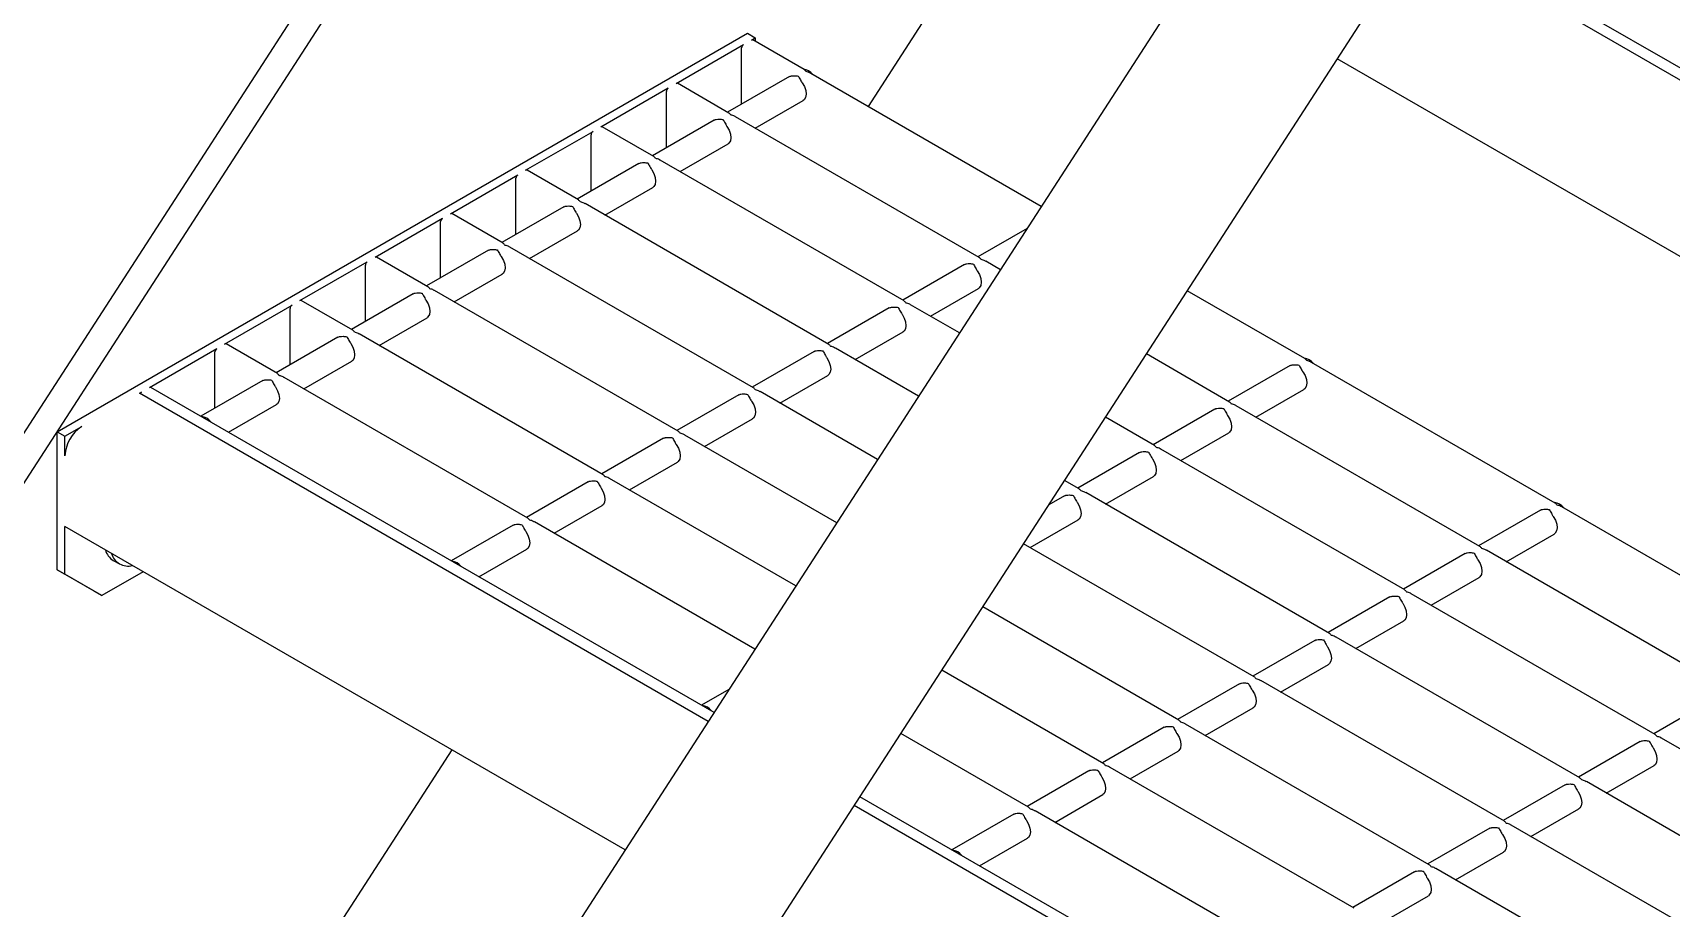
# Model space of a CAD drawing. Header units: millimetres. Extents: x 1293 to 41893, y 1011 to 26911.
# Drawn here: x 5459.7 to 5773.2, y 19409.1 to 19576.6 of the extents above; entities that cross this region are included whole.
import ezdxf

# ---------------------------------------------------------------- set-up
doc = ezdxf.new("R2010")
doc.units = ezdxf.units.MM
doc.header["$LTSCALE"] = 50

msp = doc.modelspace()

# ---------------------------------------------------------------- linework, layer by layer
at = {"color": 7, "linetype": 'Continuous', "lineweight": 25}
for p, q in [((6656.3393373, 21095.240678), (5272.2882007, 18955.1529985)), ((5304.7024293, 18945.9606662), (6678.9282694, 21070.855991)), ((4900.8061688, 18638.3449715), (6218.2297565, 20675.4098706)), ((4905.2962968, 18635.7528758), (6222.7198846, 20672.8177748)), ((5648.2296744, 19606.8598098), (5619.525924, 19562.4766646)), ((5854.5405806, 19521.5434746), (5725.226178, 19596.1950902)), ((5855.6420479, 19523.2466172), (5726.3276452, 19597.8982328)), ((5464.374576, 19500.2271033), (5596.4591764, 19576.4779201)), ((5582.8131941, 19566.8694769), (5595.7131788, 19574.3164796)), ((5595.3390015, 19562.8986563), (5595.3390015, 19573.6683854)), ((5596.4591764, 19576.4779201), (5597.9582428, 19575.6125275)), ((5597.2098881, 19575.1805115), (5597.9582428, 19575.6125275)), ((5607.3223691, 19569.5216268), (5597.47445, 19575.2067095)), ((5597.9582428, 19575.6125275), (5597.9582428, 19574.9274219)), ((5838.6310766, 19496.9434199), (5709.316674, 19571.5950356)), ((5604.4931578, 19568.1832382), (5592.6702735, 19561.3580324)), ((5604.4931578, 19568.1832382), (5604.6934349, 19568.2681859)), ((5652.6817837, 19543.3361941), (5608.5708896, 19568.8008713)), ((5568.4165, 19558.5584424), (5581.3164847, 19566.005445)), ((5580.9423074, 19554.5876217), (5580.9423074, 19565.3573509)), ((5592.925675, 19561.2105922), (5583.0777559, 19566.8956749)), ((5597.9623702, 19558.30297), (5607.1387761, 19563.6003963)), ((5578.528981, 19552.8995577), (5568.6810618, 19558.5846404)), ((5590.0964637, 19559.8722037), (5578.2735794, 19553.0469978)), ((5590.0964637, 19559.8722037), (5590.2967408, 19559.9571514)), ((5640.8203743, 19533.5615709), (5594.1741956, 19560.4898367)), ((5554.019806, 19550.2474078), (5566.9197907, 19557.6944104)), ((5566.5456133, 19546.2765871), (5566.5456133, 19557.0463163)), ((5583.5656762, 19549.9919354), (5592.742082, 19555.2893618)), ((5575.6997696, 19551.5611691), (5563.8768854, 19544.7359633)), ((5575.6997696, 19551.5611691), (5575.9000468, 19551.6461168)), ((5626.4236803, 19525.2505363), (5579.7775015, 19552.1788021)), ((5539.6231119, 19541.9363732), (5552.5230966, 19549.3833759)), ((5552.1489193, 19537.9655525), (5552.1489193, 19548.7352817)), ((5564.1322869, 19544.5885231), (5554.2843678, 19550.2736058)), ((5569.1689821, 19541.6809008), (5578.345388, 19546.9783272)), ((5561.3030756, 19543.2501345), (5549.4801913, 19536.4249287)), ((5561.3030756, 19543.2501345), (5561.5033527, 19543.3350822)), ((5612.0269862, 19516.9395017), (5565.3808074, 19543.8677675)), ((5525.2264178, 19533.6253386), (5538.1264025, 19541.0723413)), ((5537.7522252, 19529.654518), (5537.7522252, 19540.4242471)), ((5549.7355928, 19536.2774885), (5539.8876737, 19541.9625712)), ((5649.9651664, 19539.1356273), (5640.5649728, 19533.709011)), ((5554.772288, 19533.3698663), (5563.9486939, 19538.6672926)), ((5510.8297238, 19525.314304), (5523.7297085, 19532.7613067)), ((5535.3388988, 19527.9664539), (5525.4909797, 19533.6515366)), ((5546.9063815, 19534.9390999), (5535.0834972, 19528.1138941)), ((5546.9063815, 19534.9390999), (5547.1066587, 19535.0240476)), ((5597.6302921, 19508.6284671), (5550.9841134, 19535.556733)), ((5644.8542434, 19531.2328678), (5642.0688949, 19532.8408153)), ((5523.3555311, 19521.3434834), (5523.3555311, 19532.1132125)), ((5540.375594, 19525.0588317), (5549.5519998, 19530.356258)), ((5637.991163, 19532.2231823), (5626.1682787, 19525.3979765)), ((5637.991163, 19532.2231823), (5638.1914402, 19532.30813)), ((5532.5096874, 19526.6280653), (5520.6868032, 19519.8028595)), ((5532.5096874, 19526.6280653), (5532.7099646, 19526.7130131)), ((5583.2335981, 19500.3174325), (5536.5874193, 19527.2456984)), ((5631.4603755, 19522.342914), (5640.6367813, 19527.6403404)), ((5703.1117677, 19514.2235841), (5680.6129235, 19527.2118903)), ((5496.4330297, 19517.0032695), (5509.3330144, 19524.4502721)), ((5508.9588371, 19513.0324488), (5508.9588371, 19523.802178)), ((5520.9422047, 19519.6554194), (5511.0942856, 19525.3405021)), ((5623.594469, 19523.9121477), (5611.7715847, 19517.0869419)), ((5623.594469, 19523.9121477), (5623.7947461, 19523.9970954)), ((5637.0267031, 19519.1295415), (5627.6722008, 19524.5297807)), ((5525.9788999, 19516.7477971), (5535.1553058, 19522.0452234)), ((5506.5455106, 19511.3443848), (5496.6975915, 19517.0294675)), ((5518.1129934, 19518.3170308), (5506.2901091, 19511.4918249)), ((5518.1129934, 19518.3170308), (5518.3132705, 19518.4019785)), ((5568.836904, 19492.006398), (5522.1907252, 19518.9346638)), ((5617.0636814, 19514.0318795), (5626.2400873, 19519.3293058)), ((5482.0363356, 19508.6922349), (5494.9363203, 19516.1392375)), ((5494.562143, 19504.7214142), (5494.562143, 19515.4911434)), ((5609.1977749, 19515.6011131), (5597.3748906, 19508.7759073)), ((5609.1977749, 19515.6011131), (5609.398052, 19515.6860608)), ((5629.1991628, 19507.0262152), (5613.2755067, 19516.2187461)), ((5688.7150736, 19505.9125495), (5672.7853832, 19515.108564)), ((5511.5822058, 19508.4367625), (5520.7586117, 19513.7341889)), ((5602.6669873, 19505.7208449), (5611.8433932, 19511.0182712)), ((5700.2825564, 19512.8851955), (5688.4596721, 19506.0599896)), ((5700.2825564, 19512.8851955), (5700.4828335, 19512.9701432)), ((5751.006467, 19486.5745627), (5704.3602882, 19513.5028285)), ((5480.1654489, 19507.612195), (5480.5396263, 19507.828203)), ((5588.9599941, 19444.8064409), (5480.1654489, 19507.612195)), ((5590.0614613, 19446.5095835), (5482.3008975, 19508.7184329)), ((5503.7162993, 19510.0059962), (5491.893415, 19503.1807904)), ((5503.7162993, 19510.0059962), (5503.9165765, 19510.0909439)), ((5554.4402099, 19483.6953634), (5507.7940312, 19510.6236292)), ((5621.3716225, 19494.9228888), (5598.8788127, 19507.9077116)), ((5693.7517689, 19503.0049272), (5702.9281747, 19508.3023536)), ((5497.1855118, 19500.1257279), (5506.3619176, 19505.4231543)), ((5594.8010808, 19507.2900785), (5582.9781965, 19500.4648727)), ((5594.8010808, 19507.2900785), (5595.001358, 19507.3750262)), ((5685.8858623, 19504.5741609), (5674.062978, 19497.7489551)), ((5685.8858623, 19504.5741609), (5686.0861395, 19504.6591086)), ((5736.609773, 19478.2635281), (5689.9635942, 19505.1917939)), ((5588.2702933, 19497.4098103), (5597.4466991, 19502.7072366)), ((5674.3183796, 19497.6015149), (5664.9578429, 19503.0052377)), ((5464.374576, 19500.2271033), (5465.8736424, 19499.3617107)), ((5464.374576, 19473.825617), (5464.374576, 19500.2271033)), ((5465.8736424, 19499.3617107), (5469.0942781, 19501.2209441)), ((5465.8736424, 19495.6426395), (5465.8736424, 19499.3617107)), ((5580.4043868, 19498.979044), (5568.5815025, 19492.1538381)), ((5580.4043868, 19498.979044), (5580.6046639, 19499.0639917)), ((5613.5440822, 19482.8195625), (5584.4821186, 19499.596677)), ((5679.3550748, 19494.6938926), (5688.5314806, 19499.991319)), ((5671.4891683, 19496.2631263), (5659.666284, 19489.4379205)), ((5671.4891683, 19496.2631263), (5671.6894454, 19496.348074)), ((5722.2130789, 19469.9524935), (5675.5669001, 19496.8807593)), ((5573.8735992, 19489.0987757), (5583.0500051, 19494.3962021)), ((5566.0076927, 19490.6680094), (5554.1848084, 19483.8428036)), ((5566.0076927, 19490.6680094), (5566.2079698, 19490.7529571)), ((5605.7165419, 19470.7162362), (5570.0854245, 19491.2856424)), ((5659.9216855, 19489.2904803), (5657.1303026, 19490.9019114)), ((5664.9583807, 19486.3828581), (5674.1347866, 19491.6802844)), ((5559.4769052, 19480.7877411), (5568.653311, 19486.0851675)), ((5657.0924742, 19487.9520917), (5654.1085289, 19486.2294968)), ((5657.0924742, 19487.9520917), (5657.2927513, 19488.0370394)), ((5707.8163848, 19461.6414589), (5661.1702061, 19488.5697248)), ((5798.9011663, 19458.9255413), (5752.2549876, 19485.8538071)), ((5597.8890016, 19458.6129099), (5555.6887305, 19482.9746078)), ((5650.5616867, 19478.0718235), (5659.7380925, 19483.3692498)), ((5748.1772557, 19485.2361741), (5736.3543714, 19478.4109683)), ((5748.1772557, 19485.2361741), (5748.3775329, 19485.3211218)), ((5465.8736424, 19472.9602244), (5465.8736424, 19482.0782635)), ((5573.0504901, 19420.2063863), (5465.8736424, 19482.0782635)), ((5551.6109986, 19482.3569748), (5539.7881143, 19475.531769)), ((5551.6109986, 19482.3569748), (5551.8112758, 19482.4419225)), ((5741.6464682, 19475.3559058), (5750.822874, 19480.6533322)), ((5545.0802111, 19472.4767066), (5554.2566169, 19477.7741329)), ((5693.4196908, 19453.3304244), (5649.3027623, 19478.798585)), ((5733.7805616, 19476.9251395), (5721.9576774, 19470.0999337)), ((5733.7805616, 19476.9251395), (5733.9808388, 19477.0100872)), ((5784.5044723, 19450.6145067), (5737.8582935, 19477.5427725)), ((5464.374576, 19473.825617), (5465.8736424, 19472.9602244)), ((5471.4456438, 19469.7422495), (5464.374576, 19473.825617)), ((5480.8431687, 19473.4365399), (5472.9447102, 19468.8768569)), ((5475.1133943, 19475.6099855), (5476.3084047, 19474.9201207)), ((5472.9447102, 19468.8768569), (5465.8736424, 19472.9602244)), ((5727.2497741, 19467.0448713), (5736.42618, 19472.3422976)), ((5471.4456438, 19469.7422495), (5472.9447102, 19468.8768569)), ((5719.3838676, 19468.6141049), (5707.5609833, 19461.7888991)), ((5719.3838676, 19468.6141049), (5719.5841447, 19468.6990526)), ((5770.1077782, 19442.3034721), (5723.4615994, 19469.2317379)), ((5679.0229967, 19445.0193898), (5641.475222, 19466.6952587)), ((5712.85308, 19458.7338367), (5722.0294859, 19464.031263)), ((5755.7110841, 19433.9924375), (5709.0649054, 19460.9207034)), ((5704.9871735, 19460.3030703), (5693.1642892, 19453.4778645)), ((5704.9871735, 19460.3030703), (5705.1874507, 19460.388018)), ((5664.6263026, 19436.7083552), (5633.6476817, 19454.5919324)), ((5698.456386, 19450.4228021), (5707.6327918, 19455.7202284)), ((5690.5904794, 19451.9920358), (5678.7675952, 19445.1668299)), ((5690.5904794, 19451.9920358), (5690.7907566, 19452.0769835)), ((5741.3143901, 19425.681403), (5694.6682113, 19452.6096688)), ((5592.8957625, 19450.8921189), (5587.6828137, 19447.8827476)), ((5781.675261, 19449.2761181), (5769.8523767, 19442.4509123)), ((5684.0596919, 19442.1117675), (5693.2360978, 19447.4091939)), ((5650.2296086, 19428.3973206), (5625.8201414, 19442.4886061)), ((5676.1937854, 19443.6810012), (5664.3709011, 19436.8557954)), ((5676.1937854, 19443.6810012), (5676.3940625, 19443.7659489)), ((5726.917696, 19417.3703684), (5680.2715172, 19444.2986342)), ((5539.8946303, 19439.3468567), (5511.1908799, 19394.9637115)), ((5669.6629978, 19433.8007329), (5678.8394037, 19439.0981593)), ((5767.2785669, 19440.9650835), (5755.4556826, 19434.1398777)), ((5767.2785669, 19440.9650835), (5767.478844, 19441.0500312)), ((5794.2722456, 19428.353622), (5771.3562987, 19441.5827166)), ((5712.5210019, 19409.0593338), (5665.8748232, 19435.9875996)), ((5760.7477794, 19431.0848153), (5769.9241852, 19436.3822416)), ((5661.7970913, 19435.3699666), (5649.974207, 19428.5447608)), ((5661.7970913, 19435.3699666), (5661.9973685, 19435.4549143)), ((5752.8818728, 19432.654049), (5741.0589885, 19425.8288431)), ((5752.8818728, 19432.654049), (5753.08215, 19432.7389967)), ((5786.4447053, 19416.2502957), (5756.9596047, 19433.271682)), ((5747.3070038, 19355.7336641), (5617.9926011, 19430.3852797)), ((5655.2663038, 19425.4896984), (5664.4427096, 19430.7871247)), ((5746.2055366, 19354.0305215), (5616.8911339, 19428.6821371)), ((5647.4003973, 19427.058932), (5635.577513, 19420.2337262)), ((5647.4003973, 19427.058932), (5647.6006744, 19427.1438797)), ((5698.1243079, 19400.7482992), (5651.4781291, 19427.6765651)), ((5746.3510853, 19422.7737807), (5755.5274911, 19428.0712071)), ((5738.4851788, 19424.3430144), (5726.6622945, 19417.5178086)), ((5738.4851788, 19424.3430144), (5738.6854559, 19424.4279621)), ((5778.617165, 19404.1469694), (5742.5629106, 19424.9606474)), ((5640.8696097, 19417.1786638), (5650.0460156, 19422.4760901)), ((5731.9543912, 19414.4627461), (5741.1307971, 19419.7601725)), ((5724.0884847, 19416.0319798), (5712.2656004, 19409.206774)), ((5724.0884847, 19416.0319798), (5724.2887618, 19416.1169275)), ((5770.7896247, 19392.0436431), (5728.1662165, 19416.6496128)), ((5717.5576972, 19406.1517116), (5726.734103, 19411.4491379))]:
    msp.add_line(p, q, dxfattribs=at)
at = {"color": 7, "linetype": 'Continuous', "lineweight": 25, "flags": 128}
for points in [[(5606.9384989, 19566.9721381), (5607.344021, 19566.256229), (5607.6017536, 19565.505075), (5607.6867694, 19564.7913258), (5607.5908459, 19564.1840132), (5607.3232606, 19563.7418752), (5607.1387761, 19563.6003963)], [(5592.5418049, 19558.6611035), (5592.947327, 19557.9451945), (5593.2050595, 19557.1940404), (5593.2900753, 19556.4802912), (5593.1941518, 19555.8729787), (5592.9265665, 19555.4308406), (5592.742082, 19555.2893618)], [(5578.1451108, 19550.3500689), (5578.5506329, 19549.6341599), (5578.8083655, 19548.8830059), (5578.8933813, 19548.1692566), (5578.7974578, 19547.5619441), (5578.5298724, 19547.1198061), (5578.345388, 19546.9783272)], [(5563.7484167, 19542.0390343), (5564.1539388, 19541.3231253), (5564.4116714, 19540.5719713), (5564.4966872, 19539.858222), (5564.4007637, 19539.2509095), (5564.1331784, 19538.8087715), (5563.9486939, 19538.6672926)], [(5549.3517227, 19533.7279998), (5549.7572448, 19533.0120907), (5550.0149773, 19532.2609367), (5550.0999931, 19531.5471874), (5550.0040696, 19530.9398749), (5549.7364843, 19530.4977369), (5549.5519998, 19530.356258)], [(5640.4365042, 19531.0120821), (5640.8420263, 19530.2961731), (5641.0997589, 19529.5450191), (5641.1847746, 19528.8312698), (5641.0888511, 19528.2239573), (5640.8212658, 19527.7818193), (5640.6367813, 19527.6403404)], [(5534.9550286, 19525.4169652), (5535.3605507, 19524.7010561), (5535.6182833, 19523.9499021), (5535.7032991, 19523.2361529), (5535.6073756, 19522.6288403), (5535.3397902, 19522.1867023), (5535.1553058, 19522.0452234)], [(5626.0398101, 19522.7010475), (5626.4453322, 19521.9851385), (5626.7030648, 19521.2339845), (5626.7880806, 19520.5202352), (5626.6921571, 19519.9129227), (5626.4245718, 19519.4707847), (5626.2400873, 19519.3293058)], [(5520.5583346, 19517.1059306), (5520.9638567, 19516.3900216), (5521.2215892, 19515.6388676), (5521.306605, 19514.9251183), (5521.2106815, 19514.3178058), (5520.9430962, 19513.8756677), (5520.7586117, 19513.7341889)], [(5611.6431161, 19514.3900129), (5612.0486382, 19513.6741039), (5612.3063707, 19512.9229499), (5612.3913865, 19512.2092006), (5612.295463, 19511.6018881), (5612.0278777, 19511.1597501), (5611.8433932, 19511.0182712)], [(5702.7278976, 19511.6740953), (5703.1334197, 19510.9581863), (5703.3911522, 19510.2070323), (5703.476168, 19509.493283), (5703.3802445, 19508.8859705), (5703.1126592, 19508.4438324), (5702.9281747, 19508.3023536)], [(5506.1616405, 19508.794896), (5506.5671626, 19508.078987), (5506.8248952, 19507.327833), (5506.9099109, 19506.6140837), (5506.8139874, 19506.0067712), (5506.5464021, 19505.5646332), (5506.3619176, 19505.4231543)], [(5597.246422, 19506.0789784), (5597.6519441, 19505.3630693), (5597.9096767, 19504.6119153), (5597.9946924, 19503.8981661), (5597.8987689, 19503.2908535), (5597.6311836, 19502.8487155), (5597.4466991, 19502.7072366)], [(5688.3312035, 19503.3630607), (5688.7367256, 19502.6471517), (5688.9944582, 19501.8959977), (5689.079474, 19501.1822484), (5688.9835504, 19500.5749359), (5688.7159651, 19500.1327979), (5688.5314806, 19499.991319)], [(5582.8497279, 19497.7679438), (5583.25525, 19497.0520348), (5583.5129826, 19496.3008807), (5583.5979984, 19495.5871315), (5583.5020749, 19494.979819), (5583.2344896, 19494.5376809), (5583.0500051, 19494.3962021)], [(5673.9345094, 19495.0520261), (5674.3400315, 19494.3361171), (5674.5977641, 19493.5849631), (5674.6827799, 19492.8712138), (5674.5868564, 19492.2639013), (5674.3192711, 19491.8217633), (5674.1347866, 19491.6802844)], [(5568.4530339, 19489.4569092), (5568.858556, 19488.7410002), (5569.1162885, 19487.9898462), (5569.2013043, 19487.2760969), (5569.1053808, 19486.6687844), (5568.8377955, 19486.2266464), (5568.653311, 19486.0851675)], [(5659.5378154, 19486.7409916), (5659.9433375, 19486.0250825), (5660.20107, 19485.2739285), (5660.2860858, 19484.5601792), (5660.1901623, 19483.9528667), (5659.922577, 19483.5107287), (5659.7380925, 19483.3692498)], [(5750.6225969, 19484.0250739), (5751.028119, 19483.3091649), (5751.2858515, 19482.5580109), (5751.3708673, 19481.8442616), (5751.2749438, 19481.2369491), (5751.0073585, 19480.7948111), (5750.822874, 19480.6533322)], [(5554.0563398, 19481.1458746), (5554.4618619, 19480.4299656), (5554.7195945, 19479.6788116), (5554.8046102, 19478.9650623), (5554.7086867, 19478.3577498), (5554.4411014, 19477.9156118), (5554.2566169, 19477.7741329)], [(5736.2259028, 19475.7140393), (5736.6314249, 19474.9981303), (5736.8891575, 19474.2469763), (5736.9741733, 19473.533227), (5736.8782498, 19472.9259145), (5736.6106644, 19472.4837765), (5736.42618, 19472.3422976)], [(5721.8292088, 19467.4030047), (5722.2347308, 19466.6870957), (5722.4924634, 19465.9359417), (5722.5774792, 19465.2221924), (5722.4815557, 19464.6148799), (5722.2139704, 19464.1727419), (5722.0294859, 19464.031263)], [(5707.4325147, 19459.0919702), (5707.8380368, 19458.3760611), (5708.0957693, 19457.6249071), (5708.1807851, 19456.9111579), (5708.0848616, 19456.3038453), (5707.8172763, 19455.8617073), (5707.6327918, 19455.7202284)], [(5693.0358206, 19450.7809356), (5693.4413427, 19450.0650266), (5693.6990753, 19449.3138726), (5693.7840911, 19448.6001233), (5693.6881676, 19447.9928108), (5693.4205822, 19447.5506727), (5693.2360978, 19447.4091939)], [(5678.6391266, 19442.469901), (5679.0446487, 19441.753992), (5679.3023812, 19441.002838), (5679.387397, 19440.2890887), (5679.2914735, 19439.6817762), (5679.0238882, 19439.2396382), (5678.8394037, 19439.0981593)], [(5769.7239081, 19439.7539834), (5770.1294302, 19439.0380743), (5770.3871627, 19438.2869203), (5770.4721785, 19437.573171), (5770.376255, 19436.9658585), (5770.1086697, 19436.5237205), (5769.9241852, 19436.3822416)], [(5664.2424325, 19434.1588664), (5664.6479546, 19433.4429574), (5664.9056872, 19432.6918034), (5664.9907029, 19431.9780541), (5664.8947794, 19431.3707416), (5664.6271941, 19430.9286036), (5664.4427096, 19430.7871247)], [(5755.327214, 19431.4429488), (5755.7327361, 19430.7270398), (5755.9904687, 19429.9758857), (5756.0754844, 19429.2621365), (5755.9795609, 19428.654824), (5755.7119756, 19428.2126859), (5755.5274911, 19428.0712071)], [(5649.8457384, 19425.8478319), (5650.2512605, 19425.1319228), (5650.5089931, 19424.3807688), (5650.5940089, 19423.6670195), (5650.4980854, 19423.059707), (5650.2305001, 19422.617569), (5650.0460156, 19422.4760901)], [(5740.9305199, 19423.1319142), (5741.336042, 19422.4160052), (5741.5937746, 19421.6648512), (5741.6787904, 19420.9511019), (5741.5828669, 19420.3437894), (5741.3152816, 19419.9016514), (5741.1307971, 19419.7601725)], [(5726.5338259, 19414.8208796), (5726.939348, 19414.1049706), (5727.1970805, 19413.3538166), (5727.2820963, 19412.6400673), (5727.1861728, 19412.0327548), (5726.9185875, 19411.5906168), (5726.734103, 19411.4491379)]]:
    msp.add_lwpolyline(points, dxfattribs=at)
at = {"color": 7, "linetype": 'Continuous', "lineweight": 25}
for centre, radius, start, end in [((5596.1513866, 19573.6314174), 0.8132259, 122.605478341, 177.394521514), ((5597.3648917, 19574.9641451), 0.2661588, 65.692880954, 125.617577474), ((5606.9601336, 19567.1881897), 2.4244652, 35.264662608, 84.740713925), ((5581.7546926, 19565.3203828), 0.8132259, 122.60547834, 177.394521515), ((5582.9681976, 19566.6531106), 0.2661588, 65.692880956, 125.617577473), ((5568.5715035, 19558.342076), 0.2661588, 65.692880953, 125.617577475), ((5567.3579985, 19557.0093482), 0.8132259, 122.60547834, 177.394521514), ((5552.9613044, 19548.6983137), 0.8132259, 122.60547834, 177.394521514), ((5554.1748095, 19550.0310414), 0.2661588, 65.692880952, 125.617577476), ((5538.5646104, 19540.3872791), 0.8132259, 122.605478341, 177.394521514), ((5539.7781154, 19541.7200068), 0.2661588, 65.692880953, 125.617577474), ((5524.1679163, 19532.0762445), 0.8132259, 122.60547834, 177.394521514), ((5525.3814214, 19533.4089722), 0.2661588, 65.69288095, 125.617577478), ((5509.7712223, 19523.7652099), 0.8132259, 122.60547834, 177.394521515), ((5510.9847273, 19525.0979377), 0.2661588, 65.692880954, 125.617577474), ((5496.5880332, 19516.7869031), 0.2661588, 65.692880955, 125.617577472), ((5495.3745282, 19515.4541754), 0.8132259, 122.60547834, 177.394521514), ((5702.7495323, 19511.8901469), 2.4244652, 35.264662608, 84.740713925), ((5480.9436453, 19507.1804966), 0.7633838, 121.954628522, 151.143200172), ((5482.1913392, 19508.4758685), 0.2661588, 65.692880953, 125.617577474), ((5491.7865811, 19500.699913), 2.4244652, 35.264662608, 84.740713925), ((5472.86604, 19495.3244466), 6.9996336, 122.60547834, 177.394521514), ((5750.6442316, 19484.2411255), 2.4244652, 35.264662608, 84.740713925), ((5476.9023847, 19478.5009956), 3.3998528, 195.28401871, 238.20445507), ((5477.9397441, 19477.7459896), 3.2287492, 194.940714641, 285.064661891), ((5539.6812804, 19473.0508917), 2.4244652, 35.264662608, 84.740713925), ((5587.5759797, 19445.4018703), 2.4244652, 35.264662608, 84.740713925), ((5635.470679, 19417.7528489), 2.4244652, 35.264662608, 84.740713925)]:
    msp.add_arc(centre, radius, start, end, dxfattribs=at)
for points, knots in [([(5604.6934349, 19568.2681859), (5604.75785, 19568.284344), (5604.9691003, 19568.3373346), (5605.4851941, 19568.3743585), (5605.9452193, 19568.3220734), (5606.1875286, 19568.2688309), (5606.1901443, 19568.2682562)], [0, 0, 0, 0, 0.1723614537, 0.5652622383, 0.9953071929, 1, 1, 1, 1]), ([(5606.1901443, 19568.2682562), (5606.1911433, 19568.2667443), (5606.3162004, 19568.0774876), (5606.5023428, 19567.7255721), (5606.7613541, 19567.2417804), (5606.8946238, 19567.0389229), (5606.9384989, 19566.9721381)], [0, 0, 0, 0, 0.0046971273, 0.5879730072, 0.8643521995, 1, 1, 1, 1]), ([(5607.6868536, 19569.1322881), (5607.6858548, 19569.1337969), (5607.5696215, 19569.3093708), (5607.4436106, 19569.4101926), (5607.3186826, 19569.5101479)], [0, 0, 0, 0, 0.0085933525, 1, 1, 1, 1]), ([(5608.5592587, 19568.7841271), (5608.5082424, 19568.8202697), (5608.2490267, 19569.0039117), (5607.9317283, 19569.0780199), (5607.6894687, 19569.1317085), (5607.6868536, 19569.1322881)], [0, 0, 0, 0, 0.1951000564, 0.9913114514, 1, 1, 1, 1]), ([(5593.2901596, 19560.8212535), (5593.2891607, 19560.8227623), (5593.1729274, 19560.9983362), (5593.0469165, 19561.099158), (5592.9219885, 19561.1991133)], [0, 0, 0, 0, 0.0085933525, 1, 1, 1, 1]), ([(5590.2967408, 19559.9571514), (5590.3611559, 19559.9733094), (5590.5724062, 19560.0263001), (5591.0885, 19560.0633239), (5591.5485253, 19560.0110389), (5591.7908346, 19559.9577963), (5591.7934502, 19559.9572216)], [0, 0, 0, 0, 0.1723614537, 0.5652622383, 0.9953071929, 1, 1, 1, 1]), ([(5591.7934502, 19559.9572216), (5591.7944492, 19559.9557097), (5591.9195064, 19559.766453), (5592.1056487, 19559.4145375), (5592.36466, 19558.9307458), (5592.4979297, 19558.7278884), (5592.5418049, 19558.6611035)], [0, 0, 0, 0, 0.00469712726, 0.5879730072, 0.8643521995, 1, 1, 1, 1]), ([(5594.1625646, 19560.4730926), (5594.1115483, 19560.5092351), (5593.8523327, 19560.6928771), (5593.5350343, 19560.7669853), (5593.2927746, 19560.820674), (5593.2901596, 19560.8212535)], [0, 0, 0, 0, 0.1951000564, 0.9913114514, 1, 1, 1, 1]), ([(5575.9000468, 19551.6461168), (5575.9644619, 19551.6622749), (5576.1757122, 19551.7152655), (5576.691806, 19551.7522893), (5577.1518312, 19551.7000043), (5577.3941405, 19551.6467617), (5577.3967561, 19551.646187)], [0, 0, 0, 0, 0.1723614537, 0.5652622383, 0.9953071929, 1, 1, 1, 1]), ([(5577.3967561, 19551.646187), (5577.3977552, 19551.6446751), (5577.5228123, 19551.4554184), (5577.7089546, 19551.1035029), (5577.9679659, 19550.6197112), (5578.1012357, 19550.4168538), (5578.1451108, 19550.3500689)], [0, 0, 0, 0, 0.0046971273, 0.5879730072, 0.8643521995, 1, 1, 1, 1]), ([(5578.8934655, 19552.5102189), (5578.8924667, 19552.5117277), (5578.7762333, 19552.6873016), (5578.6502225, 19552.7881234), (5578.5252945, 19552.8880788)], [0, 0, 0, 0, 0.0085933525, 1, 1, 1, 1]), ([(5579.7658705, 19552.162058), (5579.7148543, 19552.1982006), (5579.4556386, 19552.3818425), (5579.1383402, 19552.4559507), (5578.8960806, 19552.5096394), (5578.8934655, 19552.5102189)], [0, 0, 0, 0, 0.1951000564, 0.9913114514, 1, 1, 1, 1]), ([(5561.5033527, 19543.3350822), (5561.5677678, 19543.3512403), (5561.7790181, 19543.4042309), (5562.2951119, 19543.4412547), (5562.7551371, 19543.3889697), (5562.9974464, 19543.3357272), (5563.0000621, 19543.3351524)], [0, 0, 0, 0, 0.1723614537, 0.5652622383, 0.9953071929, 1, 1, 1, 1]), ([(5563.0000621, 19543.3351524), (5563.0010611, 19543.3336405), (5563.1261182, 19543.1443838), (5563.3122606, 19542.7924684), (5563.5712719, 19542.3086767), (5563.7045416, 19542.1058192), (5563.7484167, 19542.0390343)], [0, 0, 0, 0, 0.0046971273, 0.5879730072, 0.8643521995, 1, 1, 1, 1]), ([(5564.4967714, 19544.1991843), (5564.4957726, 19544.2006931), (5564.3795393, 19544.3762671), (5564.2535284, 19544.4770888), (5564.1286004, 19544.5770442)], [0, 0, 0, 0, 0.0085933525, 1, 1, 1, 1]), ([(5565.3691765, 19543.8510234), (5565.3181602, 19543.887166), (5565.0589446, 19544.070808), (5564.7416461, 19544.1449161), (5564.4993865, 19544.1986048), (5564.4967714, 19544.1991843)], [0, 0, 0, 0, 0.1951000564, 0.9913114514, 1, 1, 1, 1]), ([(5550.1000774, 19535.8881498), (5550.0990785, 19535.8896585), (5549.9828452, 19536.0652325), (5549.8568344, 19536.1660542), (5549.7319063, 19536.2660096)], [0, 0, 0, 0, 0.0085933525, 1, 1, 1, 1]), ([(5550.9724824, 19535.5399888), (5550.9214661, 19535.5761314), (5550.6622505, 19535.7597734), (5550.3449521, 19535.8338815), (5550.1026924, 19535.8875702), (5550.1000774, 19535.8881498)], [0, 0, 0, 0, 0.1951000564, 0.9913114514, 1, 1, 1, 1]), ([(5547.1066587, 19535.0240476), (5547.1710737, 19535.0402057), (5547.382324, 19535.0931963), (5547.8984178, 19535.1302202), (5548.3584431, 19535.0779351), (5548.6007524, 19535.0246926), (5548.603368, 19535.0241179)], [0, 0, 0, 0, 0.1723614537, 0.5652622383, 0.9953071929, 1, 1, 1, 1]), ([(5548.603368, 19535.0241179), (5548.604367, 19535.0226059), (5548.7294242, 19534.8333493), (5548.9155665, 19534.4814338), (5549.1745778, 19533.9976421), (5549.3078475, 19533.7947846), (5549.3517227, 19533.7279998)], [0, 0, 0, 0, 0.0046971273, 0.5879730072, 0.8643521995, 1, 1, 1, 1]), ([(5641.1848589, 19533.1722321), (5641.18386, 19533.1737409), (5641.0676267, 19533.3493148), (5640.9416159, 19533.4501366), (5640.8166879, 19533.550092)], [0, 0, 0, 0, 0.0085933525, 1, 1, 1, 1]), ([(5642.0572639, 19532.8240712), (5642.0062477, 19532.8602138), (5641.747032, 19533.0438557), (5641.4297336, 19533.1179639), (5641.187474, 19533.1716526), (5641.1848589, 19533.1722321)], [0, 0, 0, 0, 0.1951000565, 0.9913114514, 1, 1, 1, 1]), ([(5638.1914402, 19532.30813), (5638.2558552, 19532.324288), (5638.4671055, 19532.3772787), (5638.9831993, 19532.4143025), (5639.4432246, 19532.3620175), (5639.6855339, 19532.3087749), (5639.6881495, 19532.3082002)], [0, 0, 0, 0, 0.1723614537, 0.5652622384, 0.9953071929, 1, 1, 1, 1]), ([(5639.6881495, 19532.3082002), (5639.6891486, 19532.3066883), (5639.8142057, 19532.1174316), (5640.000348, 19531.7655161), (5640.2593593, 19531.2817244), (5640.392629, 19531.078867), (5640.4365042, 19531.0120821)], [0, 0, 0, 0, 0.0046971273, 0.5879730073, 0.8643521995, 1, 1, 1, 1]), ([(5532.7099646, 19526.7130131), (5532.7743797, 19526.7291711), (5532.98563, 19526.7821618), (5533.5017238, 19526.8191856), (5533.961749, 19526.7669006), (5534.2040583, 19526.713658), (5534.2066739, 19526.7130833)], [0, 0, 0, 0, 0.1723614537, 0.5652622383, 0.9953071929, 1, 1, 1, 1]), ([(5534.2066739, 19526.7130833), (5534.207673, 19526.7115714), (5534.3327301, 19526.5223147), (5534.5188724, 19526.1703992), (5534.7778838, 19525.6866075), (5534.9111535, 19525.48375), (5534.9550286, 19525.4169652)], [0, 0, 0, 0, 0.00469712726, 0.5879730072, 0.8643521995, 1, 1, 1, 1]), ([(5535.7033833, 19527.5771152), (5535.7023845, 19527.578624), (5535.5861512, 19527.7541979), (5535.4601403, 19527.8550197), (5535.3352123, 19527.954975)], [0, 0, 0, 0, 0.0085933525, 1, 1, 1, 1]), ([(5536.5757883, 19527.2289542), (5536.5247721, 19527.2650968), (5536.2655564, 19527.4487388), (5535.948258, 19527.522847), (5535.7059984, 19527.5765356), (5535.7033833, 19527.5771152)], [0, 0, 0, 0, 0.19510005641, 0.99131145138, 1, 1, 1, 1]), ([(5623.7947461, 19523.9970954), (5623.8591612, 19524.0132535), (5624.0704115, 19524.0662441), (5624.5865053, 19524.1032679), (5625.0465305, 19524.0509829), (5625.2888398, 19523.9977404), (5625.2914554, 19523.9971656)], [0, 0, 0, 0, 0.1723614537, 0.5652622384, 0.9953071929, 1, 1, 1, 1]), ([(5625.2914554, 19523.9971656), (5625.2924545, 19523.9956537), (5625.4175116, 19523.806397), (5625.603654, 19523.4544816), (5625.8626653, 19522.9706898), (5625.995935, 19522.7678324), (5626.0398101, 19522.7010475)], [0, 0, 0, 0, 0.0046971273, 0.5879730073, 0.8643521995, 1, 1, 1, 1]), ([(5626.7881648, 19524.8611975), (5626.787166, 19524.8627063), (5626.6709327, 19525.0382802), (5626.5449218, 19525.139102), (5626.4199938, 19525.2390574)], [0, 0, 0, 0, 0.0085933525, 1, 1, 1, 1]), ([(5627.6605698, 19524.5130366), (5627.6095536, 19524.5491792), (5627.3503379, 19524.7328211), (5627.0330395, 19524.8069293), (5626.7907799, 19524.860618), (5626.7881648, 19524.8611975)], [0, 0, 0, 0, 0.1951000565, 0.9913114514, 1, 1, 1, 1]), ([(5518.3132705, 19518.4019785), (5518.3776856, 19518.4181365), (5518.5889359, 19518.4711272), (5519.1050297, 19518.508151), (5519.565055, 19518.455866), (5519.8073643, 19518.4026234), (5519.8099799, 19518.4020487)], [0, 0, 0, 0, 0.1723614537, 0.5652622383, 0.9953071929, 1, 1, 1, 1]), ([(5519.8099799, 19518.4020487), (5519.8109789, 19518.4005368), (5519.936036, 19518.2112801), (5520.1221784, 19517.8593646), (5520.3811897, 19517.3755729), (5520.5144594, 19517.1727155), (5520.5583346, 19517.1059306)], [0, 0, 0, 0, 0.00469712726, 0.5879730072, 0.8643521995, 1, 1, 1, 1]), ([(5521.3066892, 19519.2660806), (5521.3056904, 19519.2675894), (5521.1894571, 19519.4431633), (5521.0634462, 19519.5439851), (5520.9385182, 19519.6439405)], [0, 0, 0, 0, 0.0085933525, 1, 1, 1, 1]), ([(5522.1790943, 19518.9179197), (5522.128078, 19518.9540622), (5521.8688624, 19519.1377042), (5521.551564, 19519.2118124), (5521.3093043, 19519.2655011), (5521.3066892, 19519.2660806)], [0, 0, 0, 0, 0.19510005641, 0.99131145138, 1, 1, 1, 1]), ([(5609.398052, 19515.6860608), (5609.4624671, 19515.7022189), (5609.6737174, 19515.7552095), (5610.1898112, 19515.7922333), (5610.6498365, 19515.7399483), (5610.8921458, 19515.6867058), (5610.8947614, 19515.686131)], [0, 0, 0, 0, 0.1723614537, 0.5652622384, 0.9953071929, 1, 1, 1, 1]), ([(5610.8947614, 19515.686131), (5610.8957604, 19515.6846191), (5611.0208176, 19515.4953625), (5611.2069599, 19515.143447), (5611.4659712, 19514.6596553), (5611.5992409, 19514.4567978), (5611.6431161, 19514.3900129)], [0, 0, 0, 0, 0.0046971273, 0.5879730073, 0.8643521995, 1, 1, 1, 1]), ([(5612.3914707, 19516.550163), (5612.3904719, 19516.5516717), (5612.2742386, 19516.7272457), (5612.1482277, 19516.8280674), (5612.0232997, 19516.9280228)], [0, 0, 0, 0, 0.0085933525, 1, 1, 1, 1]), ([(5613.2638758, 19516.202002), (5613.2128595, 19516.2381446), (5612.9536439, 19516.4217866), (5612.6363455, 19516.4958947), (5612.3940858, 19516.5495834), (5612.3914707, 19516.550163)], [0, 0, 0, 0, 0.1951000565, 0.9913114514, 1, 1, 1, 1]), ([(5703.4762522, 19513.8342453), (5703.4752534, 19513.8357541), (5703.3590201, 19514.011328), (5703.2330092, 19514.1121498), (5703.1080812, 19514.2121052)], [0, 0, 0, 0, 0.0085933525, 1, 1, 1, 1]), ([(5506.9099952, 19510.955046), (5506.9089963, 19510.9565548), (5506.792763, 19511.1321287), (5506.6667522, 19511.2329505), (5506.5418242, 19511.3329059)], [0, 0, 0, 0, 0.0085933525, 1, 1, 1, 1]), ([(5507.7824002, 19510.6068851), (5507.731384, 19510.6430277), (5507.4721683, 19510.8266696), (5507.1548699, 19510.9007778), (5506.9126103, 19510.9544665), (5506.9099952, 19510.955046)], [0, 0, 0, 0, 0.19510005641, 0.99131145138, 1, 1, 1, 1]), ([(5700.4828335, 19512.9701432), (5700.5472486, 19512.9863012), (5700.7584989, 19513.0392919), (5701.2745927, 19513.0763157), (5701.734618, 19513.0240307), (5701.9769273, 19512.9707881), (5701.9795429, 19512.9702134)], [0, 0, 0, 0, 0.1723614537, 0.56526223839, 0.99530719289, 1, 1, 1, 1]), ([(5701.9795429, 19512.9702134), (5701.9805419, 19512.9687015), (5702.1055991, 19512.7794448), (5702.2917414, 19512.4275293), (5702.5507527, 19511.9437376), (5702.6840224, 19511.7408802), (5702.7278976, 19511.6740953)], [0, 0, 0, 0, 0.00469712726, 0.58797300735, 0.86435219951, 1, 1, 1, 1]), ([(5704.3486573, 19513.4860844), (5704.297641, 19513.5222269), (5704.0384254, 19513.7058689), (5703.721127, 19513.7799771), (5703.4788673, 19513.8336658), (5703.4762522, 19513.8342453)], [0, 0, 0, 0, 0.1951000565, 0.9913114514, 1, 1, 1, 1]), ([(5503.9165765, 19510.0909439), (5503.9809915, 19510.107102), (5504.1922418, 19510.1600926), (5504.7083356, 19510.1971164), (5505.1683609, 19510.1448314), (5505.4106702, 19510.0915888), (5505.4132858, 19510.0910141)], [0, 0, 0, 0, 0.1723614537, 0.5652622383, 0.9953071929, 1, 1, 1, 1]), ([(5505.4132858, 19510.0910141), (5505.4142849, 19510.0895022), (5505.539342, 19509.9002455), (5505.7254843, 19509.5483301), (5505.9844956, 19509.0645383), (5506.1177653, 19508.8616809), (5506.1616405, 19508.794896)], [0, 0, 0, 0, 0.00469712726, 0.5879730072, 0.8643521995, 1, 1, 1, 1]), ([(5597.9947767, 19508.2391284), (5597.9937778, 19508.2406372), (5597.8775445, 19508.4162111), (5597.7515337, 19508.5170329), (5597.6266057, 19508.6169882)], [0, 0, 0, 0, 0.0085933525, 1, 1, 1, 1]), ([(5598.8671817, 19507.8909674), (5598.8161655, 19507.92711), (5598.5569498, 19508.110752), (5598.2396514, 19508.1848602), (5597.9973918, 19508.2385488), (5597.9947767, 19508.2391284)], [0, 0, 0, 0, 0.1951000565, 0.9913114514, 1, 1, 1, 1]), ([(5595.001358, 19507.3750262), (5595.065773, 19507.3911843), (5595.2770233, 19507.4441749), (5595.7931171, 19507.4811988), (5596.2531424, 19507.4289137), (5596.4954517, 19507.3756712), (5596.4980673, 19507.3750965)], [0, 0, 0, 0, 0.17236145368, 0.56526223836, 0.99530719289, 1, 1, 1, 1]), ([(5596.4980673, 19507.3750965), (5596.4990664, 19507.3735846), (5596.6241235, 19507.1843279), (5596.8102658, 19506.8324124), (5597.0692771, 19506.3486207), (5597.2025469, 19506.1457632), (5597.246422, 19506.0789784)], [0, 0, 0, 0, 0.00469712726, 0.58797300728, 0.8643521995, 1, 1, 1, 1]), ([(5686.0861395, 19504.6591086), (5686.1505545, 19504.6752667), (5686.3618048, 19504.7282573), (5686.8778986, 19504.7652811), (5687.3379239, 19504.7129961), (5687.5802332, 19504.6597535), (5687.5828488, 19504.6591788)], [0, 0, 0, 0, 0.1723614537, 0.56526223839, 0.99530719289, 1, 1, 1, 1]), ([(5687.5828488, 19504.6591788), (5687.5838479, 19504.6576669), (5687.708905, 19504.4684102), (5687.8950473, 19504.1164948), (5688.1540586, 19503.632703), (5688.2873284, 19503.4298456), (5688.3312035, 19503.3630607)], [0, 0, 0, 0, 0.0046971273, 0.5879730074, 0.8643521995, 1, 1, 1, 1]), ([(5689.0795582, 19505.5232107), (5689.0785593, 19505.5247195), (5688.962326, 19505.7002934), (5688.8363152, 19505.8011152), (5688.7113872, 19505.9010706)], [0, 0, 0, 0, 0.0085933525, 1, 1, 1, 1]), ([(5689.9519632, 19505.1750498), (5689.900947, 19505.2111924), (5689.6417313, 19505.3948343), (5689.3244329, 19505.4689425), (5689.0821733, 19505.5226312), (5689.0795582, 19505.5232107)], [0, 0, 0, 0, 0.1951000565, 0.9913114514, 1, 1, 1, 1]), ([(5580.6046639, 19499.0639917), (5580.669079, 19499.0801497), (5580.8803293, 19499.1331404), (5581.3964231, 19499.1701642), (5581.8564483, 19499.1178792), (5582.0987576, 19499.0646366), (5582.1013733, 19499.0640619)], [0, 0, 0, 0, 0.1723614537, 0.5652622384, 0.9953071929, 1, 1, 1, 1]), ([(5582.1013733, 19499.0640619), (5582.1023723, 19499.06255), (5582.2274294, 19498.8732933), (5582.4135718, 19498.5213778), (5582.6725831, 19498.0375861), (5582.8058528, 19497.8347287), (5582.8497279, 19497.7679438)], [0, 0, 0, 0, 0.0046971273, 0.5879730073, 0.8643521995, 1, 1, 1, 1]), ([(5583.5980826, 19499.9280938), (5583.5970838, 19499.9296026), (5583.4808505, 19500.1051765), (5583.3548396, 19500.2059983), (5583.2299116, 19500.3059536)], [0, 0, 0, 0, 0.0085933525, 1, 1, 1, 1]), ([(5584.4704876, 19499.5799329), (5584.4194714, 19499.6160754), (5584.1602557, 19499.7997174), (5583.8429573, 19499.8738256), (5583.6006977, 19499.9275143), (5583.5980826, 19499.9280938)], [0, 0, 0, 0, 0.1951000565, 0.9913114514, 1, 1, 1, 1]), ([(5671.6894454, 19496.348074), (5671.7538605, 19496.3642321), (5671.9651108, 19496.4172227), (5672.4812046, 19496.4542465), (5672.9412298, 19496.4019615), (5673.1835391, 19496.348719), (5673.1861548, 19496.3481442)], [0, 0, 0, 0, 0.1723614537, 0.5652622384, 0.9953071929, 1, 1, 1, 1]), ([(5673.1861548, 19496.3481442), (5673.1871538, 19496.3466323), (5673.3122109, 19496.1573756), (5673.4983533, 19495.8054602), (5673.7573646, 19495.3216685), (5673.8906343, 19495.118811), (5673.9345094, 19495.0520261)], [0, 0, 0, 0, 0.00469712726, 0.58797300735, 0.86435219951, 1, 1, 1, 1]), ([(5674.6828641, 19497.2121762), (5674.6818653, 19497.2136849), (5674.565632, 19497.3892589), (5674.4396211, 19497.4900806), (5674.3146931, 19497.590036)], [0, 0, 0, 0, 0.0085933525, 1, 1, 1, 1]), ([(5675.5552691, 19496.8640152), (5675.5042529, 19496.9001578), (5675.2450372, 19497.0837998), (5674.9277388, 19497.1579079), (5674.6854792, 19497.2115966), (5674.6828641, 19497.2121762)], [0, 0, 0, 0, 0.1951000565, 0.9913114514, 1, 1, 1, 1]), ([(5569.2013885, 19491.6170592), (5569.2003897, 19491.618568), (5569.0841564, 19491.7941419), (5568.9581455, 19491.8949637), (5568.8332175, 19491.9949191)], [0, 0, 0, 0, 0.0085933525, 1, 1, 1, 1]), ([(5566.2079698, 19490.7529571), (5566.2723849, 19490.7691152), (5566.4836352, 19490.8221058), (5566.999729, 19490.8591296), (5567.4597543, 19490.8068446), (5567.7020636, 19490.753602), (5567.7046792, 19490.7530273)], [0, 0, 0, 0, 0.1723614537, 0.5652622384, 0.9953071929, 1, 1, 1, 1]), ([(5567.7046792, 19490.7530273), (5567.7056782, 19490.7515154), (5567.8307354, 19490.5622587), (5568.0168777, 19490.2103432), (5568.275889, 19489.7265515), (5568.4091587, 19489.5236941), (5568.4530339, 19489.4569092)], [0, 0, 0, 0, 0.0046971273, 0.5879730073, 0.8643521995, 1, 1, 1, 1]), ([(5570.0737936, 19491.2688983), (5570.0227773, 19491.3050409), (5569.7635617, 19491.4886828), (5569.4462633, 19491.562791), (5569.2040036, 19491.6164797), (5569.2013885, 19491.6170592)], [0, 0, 0, 0, 0.1951000565, 0.9913114514, 1, 1, 1, 1]), ([(5660.2861701, 19488.9011416), (5660.2851712, 19488.9026503), (5660.1689379, 19489.0782243), (5660.042927, 19489.179046), (5659.917999, 19489.2790014)], [0, 0, 0, 0, 0.0085933525, 1, 1, 1, 1]), ([(5661.1585751, 19488.5529806), (5661.1075588, 19488.5891232), (5660.8483432, 19488.7727652), (5660.5310448, 19488.8468734), (5660.2887851, 19488.900562), (5660.2861701, 19488.9011416)], [0, 0, 0, 0, 0.1951000565, 0.9913114514, 1, 1, 1, 1]), ([(5657.2927513, 19488.0370394), (5657.3571664, 19488.0531975), (5657.5684167, 19488.1061881), (5658.0845105, 19488.143212), (5658.5445358, 19488.0909269), (5658.7868451, 19488.0376844), (5658.7894607, 19488.0371097)], [0, 0, 0, 0, 0.1723614537, 0.5652622384, 0.9953071929, 1, 1, 1, 1]), ([(5658.7894607, 19488.0371097), (5658.7904597, 19488.0355977), (5658.9155169, 19487.8463411), (5659.1016592, 19487.4944256), (5659.3606705, 19487.0106339), (5659.4939402, 19486.8077764), (5659.5378154, 19486.7409916)], [0, 0, 0, 0, 0.00469712726, 0.58797300735, 0.86435219951, 1, 1, 1, 1]), ([(5751.3709516, 19486.1852239), (5751.3699527, 19486.1867327), (5751.2537194, 19486.3623066), (5751.1277085, 19486.4631284), (5751.0027805, 19486.5630838)], [0, 0, 0, 0, 0.0085933525, 1, 1, 1, 1]), ([(5752.2433566, 19485.837063), (5752.1923403, 19485.8732056), (5751.9331247, 19486.0568475), (5751.6158263, 19486.1309557), (5751.3735666, 19486.1846444), (5751.3709516, 19486.1852239)], [0, 0, 0, 0, 0.1951000566, 0.9913114514, 1, 1, 1, 1]), ([(5554.8046945, 19483.3060246), (5554.8036956, 19483.3075334), (5554.6874623, 19483.4831074), (5554.5614515, 19483.5839291), (5554.4365235, 19483.6838845)], [0, 0, 0, 0, 0.0085933525, 1, 1, 1, 1]), ([(5555.6770995, 19482.9578637), (5555.6260833, 19482.9940063), (5555.3668676, 19483.1776483), (5555.0495692, 19483.2517564), (5554.8073096, 19483.3054451), (5554.8046945, 19483.3060246)], [0, 0, 0, 0, 0.1951000565, 0.9913114514, 1, 1, 1, 1]), ([(5748.3775329, 19485.3211218), (5748.4419479, 19485.3372798), (5748.6531982, 19485.3902705), (5749.169292, 19485.4272943), (5749.6293173, 19485.3750093), (5749.8716266, 19485.3217667), (5749.8742422, 19485.321192)], [0, 0, 0, 0, 0.1723614537, 0.5652622384, 0.9953071929, 1, 1, 1, 1]), ([(5749.8742422, 19485.321192), (5749.8752412, 19485.3196801), (5750.0002984, 19485.1304234), (5750.1864407, 19484.7785079), (5750.445452, 19484.2947162), (5750.5787217, 19484.0918588), (5750.6225969, 19484.0250739)], [0, 0, 0, 0, 0.0046971273, 0.5879730074, 0.8643521995, 1, 1, 1, 1]), ([(5551.8112758, 19482.4419225), (5551.8756908, 19482.4580806), (5552.0869411, 19482.5110712), (5552.6030349, 19482.548095), (5553.0630602, 19482.49581), (5553.3053695, 19482.4425675), (5553.3079851, 19482.4419927)], [0, 0, 0, 0, 0.1723614537, 0.5652622384, 0.9953071929, 1, 1, 1, 1]), ([(5553.3079851, 19482.4419927), (5553.3089842, 19482.4404808), (5553.4340413, 19482.2512241), (5553.6201836, 19481.8993087), (5553.8791949, 19481.415517), (5554.0124647, 19481.2126595), (5554.0563398, 19481.1458746)], [0, 0, 0, 0, 0.0046971273, 0.5879730073, 0.8643521995, 1, 1, 1, 1]), ([(5733.9808388, 19477.0100872), (5734.0452539, 19477.0262453), (5734.2565042, 19477.0792359), (5734.772598, 19477.1162597), (5735.2326232, 19477.0639747), (5735.4749325, 19477.0107322), (5735.4775481, 19477.0101574)], [0, 0, 0, 0, 0.17236145372, 0.56526223842, 0.99530719289, 1, 1, 1, 1]), ([(5735.4775481, 19477.0101574), (5735.4785472, 19477.0086455), (5735.6036043, 19476.8193888), (5735.7897466, 19476.4674734), (5736.0487579, 19475.9836817), (5736.1820277, 19475.7808242), (5736.2259028, 19475.7140393)], [0, 0, 0, 0, 0.0046971273, 0.5879730074, 0.8643521995, 1, 1, 1, 1]), ([(5736.9742575, 19477.8741893), (5736.9732587, 19477.8756981), (5736.8570253, 19478.0512721), (5736.7310145, 19478.1520938), (5736.6060865, 19478.2520492)], [0, 0, 0, 0, 0.0085933525, 1, 1, 1, 1]), ([(5737.8466625, 19477.5260284), (5737.7956463, 19477.562171), (5737.5364306, 19477.745813), (5737.2191322, 19477.8199211), (5736.9768726, 19477.8736098), (5736.9742575, 19477.8741893)], [0, 0, 0, 0, 0.1951000566, 0.9913114514, 1, 1, 1, 1]), ([(5719.5841447, 19468.6990526), (5719.6485598, 19468.7152107), (5719.8598101, 19468.7682013), (5720.3759039, 19468.8052251), (5720.8359291, 19468.7529401), (5721.0782384, 19468.6996976), (5721.0808541, 19468.6991228)], [0, 0, 0, 0, 0.1723614537, 0.5652622384, 0.9953071929, 1, 1, 1, 1]), ([(5721.0808541, 19468.6991228), (5721.0818531, 19468.6976109), (5721.2069102, 19468.5083543), (5721.3930526, 19468.1564388), (5721.6520639, 19467.6726471), (5721.7853336, 19467.4697896), (5721.8292088, 19467.4030047)], [0, 0, 0, 0, 0.0046971273, 0.5879730074, 0.8643521995, 1, 1, 1, 1]), ([(5722.5775634, 19469.5631548), (5722.5765646, 19469.5646635), (5722.4603313, 19469.7402375), (5722.3343204, 19469.8410592), (5722.2093924, 19469.9410146)], [0, 0, 0, 0, 0.0085933525, 1, 1, 1, 1]), ([(5723.4499685, 19469.2149938), (5723.3989522, 19469.2511364), (5723.1397366, 19469.4347784), (5722.8224382, 19469.5088865), (5722.5801785, 19469.5625752), (5722.5775634, 19469.5631548)], [0, 0, 0, 0, 0.1951000566, 0.9913114514, 1, 1, 1, 1]), ([(5708.1808694, 19461.2521202), (5708.1798705, 19461.253629), (5708.0636372, 19461.4292029), (5707.9376264, 19461.5300247), (5707.8126983, 19461.62998)], [0, 0, 0, 0, 0.0085933525, 1, 1, 1, 1]), ([(5709.0532744, 19460.9039592), (5709.0022581, 19460.9401018), (5708.7430425, 19461.1237438), (5708.4257441, 19461.197852), (5708.1834845, 19461.2515406), (5708.1808694, 19461.2521202)], [0, 0, 0, 0, 0.1951000566, 0.9913114514, 1, 1, 1, 1]), ([(5705.1874507, 19460.388018), (5705.2518657, 19460.4041761), (5705.463116, 19460.4571667), (5705.9792098, 19460.4941906), (5706.4392351, 19460.4419056), (5706.6815444, 19460.388663), (5706.68416, 19460.3880883)], [0, 0, 0, 0, 0.1723614537, 0.5652622384, 0.9953071929, 1, 1, 1, 1]), ([(5706.68416, 19460.3880883), (5706.6851591, 19460.3865764), (5706.8102162, 19460.1973197), (5706.9963585, 19459.8454042), (5707.2553698, 19459.3616125), (5707.3886395, 19459.158755), (5707.4325147, 19459.0919702)], [0, 0, 0, 0, 0.0046971273, 0.5879730074, 0.8643521995, 1, 1, 1, 1]), ([(5690.7907566, 19452.0769835), (5690.8551717, 19452.0931415), (5691.066422, 19452.1461322), (5691.5825158, 19452.183156), (5692.042541, 19452.130871), (5692.2848503, 19452.0776284), (5692.2874659, 19452.0770537)], [0, 0, 0, 0, 0.17236145372, 0.56526223842, 0.99530719289, 1, 1, 1, 1]), ([(5692.2874659, 19452.0770537), (5692.288465, 19452.0755418), (5692.4135221, 19451.8862851), (5692.5996644, 19451.5343696), (5692.8586758, 19451.0505779), (5692.9919455, 19450.8477205), (5693.0358206, 19450.7809356)], [0, 0, 0, 0, 0.0046971273, 0.5879730074, 0.8643521995, 1, 1, 1, 1]), ([(5693.7841753, 19452.9410856), (5693.7831765, 19452.9425944), (5693.6669432, 19453.1181683), (5693.5409323, 19453.2189901), (5693.4160043, 19453.3189455)], [0, 0, 0, 0, 0.0085933525, 1, 1, 1, 1]), ([(5694.6565803, 19452.5929247), (5694.6055641, 19452.6290672), (5694.3463484, 19452.8127092), (5694.02905, 19452.8868174), (5693.7867904, 19452.9405061), (5693.7841753, 19452.9410856)], [0, 0, 0, 0, 0.1951000566, 0.9913114514, 1, 1, 1, 1]), ([(5679.3874812, 19444.630051), (5679.3864824, 19444.6315598), (5679.2702491, 19444.8071337), (5679.1442382, 19444.9079555), (5679.0193102, 19445.0079109)], [0, 0, 0, 0, 0.0085933525, 1, 1, 1, 1]), ([(5676.3940625, 19443.7659489), (5676.4584776, 19443.782107), (5676.6697279, 19443.8350976), (5677.1858217, 19443.8721214), (5677.645847, 19443.8198364), (5677.8881563, 19443.7665938), (5677.8907719, 19443.7660191)], [0, 0, 0, 0, 0.1723614537, 0.5652622384, 0.9953071929, 1, 1, 1, 1]), ([(5677.8907719, 19443.7660191), (5677.8917709, 19443.7645072), (5678.016828, 19443.5752505), (5678.2029704, 19443.2233351), (5678.4619817, 19442.7395433), (5678.5952514, 19442.5366859), (5678.6391266, 19442.469901)], [0, 0, 0, 0, 0.00469712726, 0.58797300742, 0.86435219951, 1, 1, 1, 1]), ([(5680.2598863, 19444.2818901), (5680.20887, 19444.3180327), (5679.9496544, 19444.5016746), (5679.632356, 19444.5757828), (5679.3900963, 19444.6294715), (5679.3874812, 19444.630051)], [0, 0, 0, 0, 0.1951000566, 0.9913114514, 1, 1, 1, 1]), ([(5770.4722627, 19441.9141334), (5770.4712639, 19441.9156421), (5770.3550306, 19442.0912161), (5770.2290197, 19442.1920379), (5770.1040917, 19442.2919932)], [0, 0, 0, 0, 0.0085933525, 1, 1, 1, 1]), ([(5771.3446678, 19441.5659724), (5771.2936515, 19441.602115), (5771.0344359, 19441.785757), (5770.7171375, 19441.8598652), (5770.4748778, 19441.9135538), (5770.4722627, 19441.9141334)], [0, 0, 0, 0, 0.1951000566, 0.9913114514, 1, 1, 1, 1]), ([(5767.478844, 19441.0500312), (5767.5432591, 19441.0661893), (5767.7545094, 19441.1191799), (5768.2706032, 19441.1562038), (5768.7306285, 19441.1039187), (5768.9729378, 19441.0506762), (5768.9755534, 19441.0501015)], [0, 0, 0, 0, 0.1723614537, 0.5652622384, 0.9953071929, 1, 1, 1, 1]), ([(5768.9755534, 19441.0501015), (5768.9765524, 19441.0485895), (5769.1016096, 19440.8593329), (5769.2877519, 19440.5074174), (5769.5467632, 19440.0236257), (5769.6800329, 19439.8207682), (5769.7239081, 19439.7539834)], [0, 0, 0, 0, 0.0046971273, 0.5879730075, 0.8643521995, 1, 1, 1, 1]), ([(5661.9973685, 19435.4549143), (5662.0617835, 19435.4710724), (5662.2730338, 19435.524063), (5662.7891276, 19435.5610868), (5663.2491529, 19435.5088018), (5663.4914622, 19435.4555593), (5663.4940778, 19435.4549845)], [0, 0, 0, 0, 0.1723614537, 0.5652622384, 0.9953071929, 1, 1, 1, 1]), ([(5664.9907872, 19436.3190165), (5664.9897883, 19436.3205252), (5664.873555, 19436.4960992), (5664.7475442, 19436.5969209), (5664.6226162, 19436.6968763)], [0, 0, 0, 0, 0.0085933525, 1, 1, 1, 1]), ([(5665.8631922, 19435.9708555), (5665.812176, 19436.0069981), (5665.5529603, 19436.1906401), (5665.2356619, 19436.2647482), (5664.9934023, 19436.3184369), (5664.9907872, 19436.3190165)], [0, 0, 0, 0, 0.1951000566, 0.9913114514, 1, 1, 1, 1]), ([(5663.4940778, 19435.4549845), (5663.4950769, 19435.4534726), (5663.620134, 19435.2642159), (5663.8062763, 19434.9123005), (5664.0652876, 19434.4285088), (5664.1985573, 19434.2256513), (5664.2424325, 19434.1588664)], [0, 0, 0, 0, 0.00469712726, 0.58797300742, 0.86435219951, 1, 1, 1, 1]), ([(5753.08215, 19432.7389967), (5753.146565, 19432.7551547), (5753.3578153, 19432.8081454), (5753.8739091, 19432.8451692), (5754.3339344, 19432.7928842), (5754.5762437, 19432.7396416), (5754.5788593, 19432.7390669)], [0, 0, 0, 0, 0.1723614537, 0.5652622384, 0.9953071929, 1, 1, 1, 1]), ([(5754.5788593, 19432.7390669), (5754.5798584, 19432.737555), (5754.7049155, 19432.5482983), (5754.8910578, 19432.1963828), (5755.1500691, 19431.7125911), (5755.2833389, 19431.5097337), (5755.327214, 19431.4429488)], [0, 0, 0, 0, 0.0046971273, 0.5879730075, 0.8643521995, 1, 1, 1, 1]), ([(5756.0755687, 19433.6030988), (5756.0745698, 19433.6046076), (5755.9583365, 19433.7801815), (5755.8323257, 19433.8810033), (5755.7073977, 19433.9809586)], [0, 0, 0, 0, 0.0085933525, 1, 1, 1, 1]), ([(5756.9479737, 19433.2549378), (5756.8969575, 19433.2910804), (5756.6377418, 19433.4747224), (5756.3204434, 19433.5488306), (5756.0781838, 19433.6025193), (5756.0755687, 19433.6030988)], [0, 0, 0, 0, 0.1951000566, 0.9913114514, 1, 1, 1, 1]), ([(5647.6006744, 19427.1438797), (5647.6650895, 19427.1600378), (5647.8763398, 19427.2130284), (5648.3924336, 19427.2500523), (5648.8524588, 19427.1977672), (5649.0947681, 19427.1445247), (5649.0973837, 19427.14395)], [0, 0, 0, 0, 0.1723614537, 0.5652622384, 0.9953071929, 1, 1, 1, 1]), ([(5649.0973837, 19427.14395), (5649.0983828, 19427.142438), (5649.2234399, 19426.9531814), (5649.4095823, 19426.6012659), (5649.6685936, 19426.1174742), (5649.8018633, 19425.9146167), (5649.8457384, 19425.8478319)], [0, 0, 0, 0, 0.0046971273, 0.5879730074, 0.8643521995, 1, 1, 1, 1]), ([(5650.5940931, 19428.0079819), (5650.5930943, 19428.0094906), (5650.476861, 19428.1850646), (5650.3508501, 19428.2858863), (5650.2259221, 19428.3858417)], [0, 0, 0, 0, 0.0085933525, 1, 1, 1, 1]), ([(5651.4664981, 19427.6598209), (5651.4154819, 19427.6959635), (5651.1562662, 19427.8796055), (5650.8389678, 19427.9537137), (5650.5967082, 19428.0074023), (5650.5940931, 19428.0079819)], [0, 0, 0, 0, 0.1951000566, 0.9913114514, 1, 1, 1, 1]), ([(5738.6854559, 19424.4279621), (5738.749871, 19424.4441201), (5738.9611213, 19424.4971108), (5739.4772151, 19424.5341346), (5739.9372403, 19424.4818496), (5740.1795496, 19424.428607), (5740.1821653, 19424.4280323)], [0, 0, 0, 0, 0.17236145373, 0.56526223843, 0.99530719289, 1, 1, 1, 1]), ([(5740.1821653, 19424.4280323), (5740.1831643, 19424.4265204), (5740.3082214, 19424.2372637), (5740.4943638, 19423.8853482), (5740.7533751, 19423.4015565), (5740.8866448, 19423.1986991), (5740.9305199, 19423.1319142)], [0, 0, 0, 0, 0.0046971273, 0.5879730075, 0.8643521995, 1, 1, 1, 1]), ([(5741.6788746, 19425.2920642), (5741.6778758, 19425.293573), (5741.5616425, 19425.4691469), (5741.4356316, 19425.5699687), (5741.3107036, 19425.6699241)], [0, 0, 0, 0, 0.0085933525, 1, 1, 1, 1]), ([(5742.5512796, 19424.9439033), (5742.5002634, 19424.9800459), (5742.2410477, 19425.1636878), (5741.9237493, 19425.237796), (5741.6814897, 19425.2914847), (5741.6788746, 19425.2920642)], [0, 0, 0, 0, 0.1951000566, 0.9913114514, 1, 1, 1, 1]), ([(5727.2821805, 19416.9810296), (5727.2811817, 19416.9825384), (5727.1649484, 19417.1581124), (5727.0389375, 19417.2589341), (5726.9140095, 19417.3588895)], [0, 0, 0, 0, 0.0085933525, 1, 1, 1, 1]), ([(5728.1545856, 19416.6328687), (5728.1035693, 19416.6690113), (5727.8443537, 19416.8526533), (5727.5270553, 19416.9267614), (5727.2847956, 19416.9804501), (5727.2821805, 19416.9810296)], [0, 0, 0, 0, 0.1951000566, 0.9913114514, 1, 1, 1, 1]), ([(5724.2887618, 19416.1169275), (5724.3531769, 19416.1330856), (5724.5644272, 19416.1860762), (5725.080521, 19416.2231), (5725.5405463, 19416.170815), (5725.7828556, 19416.1175725), (5725.7854712, 19416.1169977)], [0, 0, 0, 0, 0.1723614537, 0.5652622384, 0.9953071929, 1, 1, 1, 1]), ([(5725.7854712, 19416.1169977), (5725.7864702, 19416.1154858), (5725.9115274, 19415.9262291), (5726.0976697, 19415.5743137), (5726.356681, 19415.090522), (5726.4899507, 19414.8876645), (5726.5338259, 19414.8208796)], [0, 0, 0, 0, 0.00469712726, 0.58797300745, 0.86435219951, 1, 1, 1, 1])]:
    msp.add_open_spline(points, degree=3, knots=knots, dxfattribs=at)

doc.saveas('drawing.dxf')
